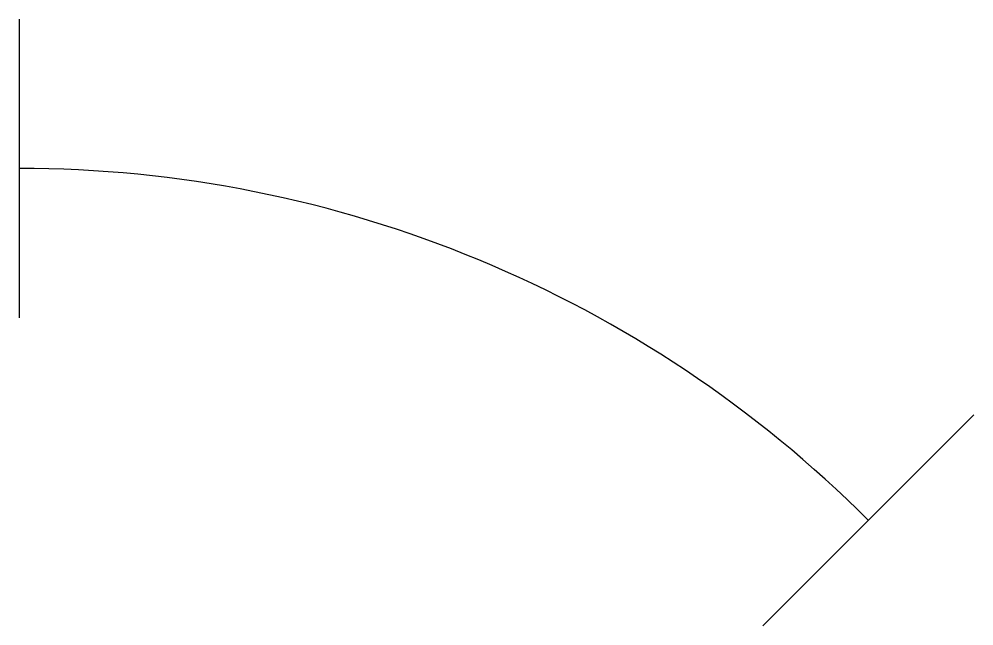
# Model space of a CAD drawing. Header units: millimetres. Extents: x -2886.129 to -2885.745, y 1179.065 to 1179.309.
import ezdxf

# ---------------------------------------------------------------- set-up
doc = ezdxf.new("R2010")
doc.units = ezdxf.units.MM
doc.header["$LTSCALE"] = 10
doc.layers.add('Hds_símbolos', color=2, linetype='Continuous')

msp = doc.modelspace()

# ---------------------------------------------------------------- linework, layer by layer
at = {"layer": 'Hds_símbolos'}
for p, q in [((-2886.12889, 1179.30889), (-2886.12889, 1179.18889)), ((-2885.8299, 1179.06504), (-2885.74505, 1179.14989))]:
    msp.add_line(p, q, dxfattribs=at)
at = {"layer": 'Hds_símbolos', "color": 4}
msp.add_arc((-2886.12889, 1178.76604), 0.48284, 45, 90, dxfattribs=at)

doc.saveas('drawing.dxf')
